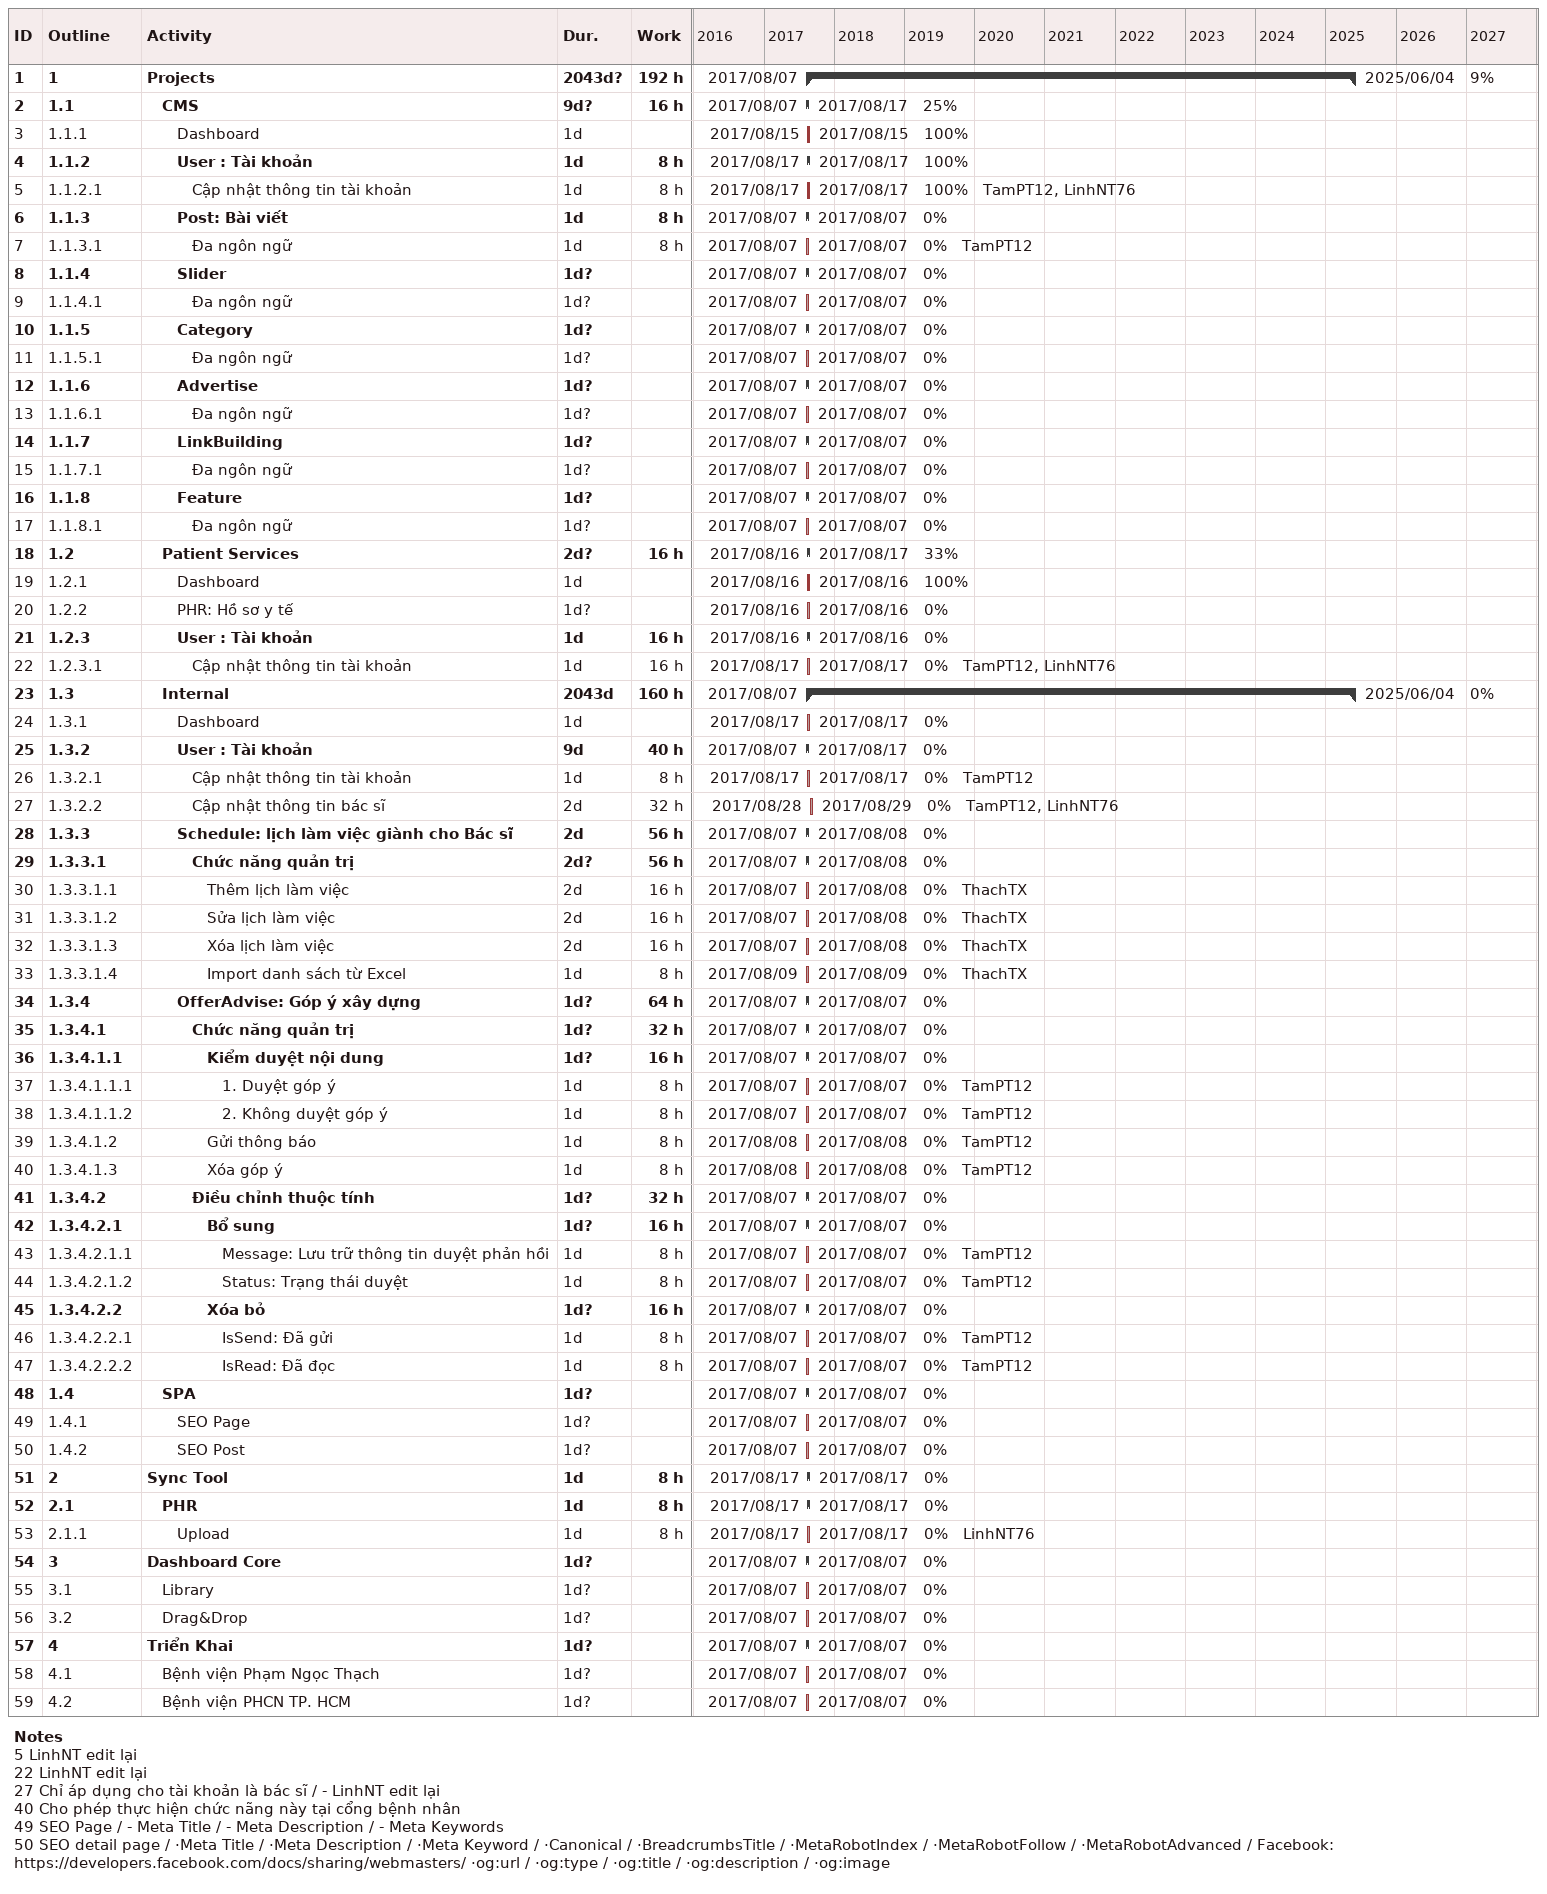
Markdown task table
| ID | WBS | Task | Duration | Start | Finish | Resources | % complete | Work (h) |
|---|---|---|---|---|---|---|---|---|
| 1 | 1 | **Projects** | 2043d? | 2017-08-07 | 2025-06-04 |  | 9 | 192 |
| 2 | 1.1 | **CMS** | 9d? | 2017-08-07 | 2017-08-17 |  | 25 | 16 |
| 3 | 1.1.1 | Dashboard | 1d | 2017-08-15 | 2017-08-15 |  | 100 |  |
| 4 | 1.1.2 | **User : Tài khoản** | 1d | 2017-08-17 | 2017-08-17 |  | 100 | 8 |
| 5 | 1.1.2.1 | Cập nhật thông tin tài khoản | 1d | 2017-08-17 | 2017-08-17 | TamPT12, LinhNT76 | 100 | 8 |
| 6 | 1.1.3 | **Post: Bài viết** | 1d | 2017-08-07 | 2017-08-07 |  | 0 | 8 |
| 7 | 1.1.3.1 | Đa ngôn ngữ | 1d | 2017-08-07 | 2017-08-07 | TamPT12 | 0 | 8 |
| 8 | 1.1.4 | **Slider** | 1d? | 2017-08-07 | 2017-08-07 |  | 0 |  |
| 9 | 1.1.4.1 | Đa ngôn ngữ | 1d? | 2017-08-07 | 2017-08-07 |  | 0 |  |
| 10 | 1.1.5 | **Category** | 1d? | 2017-08-07 | 2017-08-07 |  | 0 |  |
| 11 | 1.1.5.1 | Đa ngôn ngữ | 1d? | 2017-08-07 | 2017-08-07 |  | 0 |  |
| 12 | 1.1.6 | **Advertise** | 1d? | 2017-08-07 | 2017-08-07 |  | 0 |  |
| 13 | 1.1.6.1 | Đa ngôn ngữ | 1d? | 2017-08-07 | 2017-08-07 |  | 0 |  |
| 14 | 1.1.7 | **LinkBuilding** | 1d? | 2017-08-07 | 2017-08-07 |  | 0 |  |
| 15 | 1.1.7.1 | Đa ngôn ngữ | 1d? | 2017-08-07 | 2017-08-07 |  | 0 |  |
| 16 | 1.1.8 | **Feature** | 1d? | 2017-08-07 | 2017-08-07 |  | 0 |  |
| 17 | 1.1.8.1 | Đa ngôn ngữ | 1d? | 2017-08-07 | 2017-08-07 |  | 0 |  |
| 18 | 1.2 | **Patient Services** | 2d? | 2017-08-16 | 2017-08-17 |  | 33 | 16 |
| 19 | 1.2.1 | Dashboard | 1d | 2017-08-16 | 2017-08-16 |  | 100 |  |
| 20 | 1.2.2 | PHR: Hồ sơ y tế | 1d? | 2017-08-16 | 2017-08-16 |  | 0 |  |
| 21 | 1.2.3 | **User : Tài khoản** | 1d | 2017-08-16 | 2017-08-16 |  | 0 | 16 |
| 22 | 1.2.3.1 | Cập nhật thông tin tài khoản | 1d | 2017-08-17 | 2017-08-17 | TamPT12, LinhNT76 | 0 | 16 |
| 23 | 1.3 | **Internal** | 2043d | 2017-08-07 | 2025-06-04 |  | 0 | 160 |
| 24 | 1.3.1 | Dashboard | 1d | 2017-08-17 | 2017-08-17 |  | 0 |  |
| 25 | 1.3.2 | **User : Tài khoản** | 9d | 2017-08-07 | 2017-08-17 |  | 0 | 40 |
| 26 | 1.3.2.1 | Cập nhật thông tin tài khoản | 1d | 2017-08-17 | 2017-08-17 | TamPT12 | 0 | 8 |
| 27 | 1.3.2.2 | Cập nhật thông tin bác sĩ | 2d | 2017-08-28 | 2017-08-29 | TamPT12, LinhNT76 | 0 | 32 |
| 28 | 1.3.3 | **Schedule: lịch làm việc giành cho Bác sĩ** | 2d | 2017-08-07 | 2017-08-08 |  | 0 | 56 |
| 29 | 1.3.3.1 | **Chức năng quản trị** | 2d? | 2017-08-07 | 2017-08-08 |  | 0 | 56 |
| 30 | 1.3.3.1.1 | Thêm lịch làm việc | 2d | 2017-08-07 | 2017-08-08 | ThachTX | 0 | 16 |
| 31 | 1.3.3.1.2 | Sửa lịch làm việc | 2d | 2017-08-07 | 2017-08-08 | ThachTX | 0 | 16 |
| 32 | 1.3.3.1.3 | Xóa lịch làm việc | 2d | 2017-08-07 | 2017-08-08 | ThachTX | 0 | 16 |
| 33 | 1.3.3.1.4 | Import danh sách từ Excel | 1d | 2017-08-09 | 2017-08-09 | ThachTX | 0 | 8 |
| 34 | 1.3.4 | **OfferAdvise: Góp ý xây dựng** | 1d? | 2017-08-07 | 2017-08-07 |  | 0 | 64 |
| 35 | 1.3.4.1 | **Chức năng quản trị** | 1d? | 2017-08-07 | 2017-08-07 |  | 0 | 32 |
| 36 | 1.3.4.1.1 | **Kiểm duyệt nội dung** | 1d? | 2017-08-07 | 2017-08-07 |  | 0 | 16 |
| 37 | 1.3.4.1.1.1 | 1. Duyệt góp ý | 1d | 2017-08-07 | 2017-08-07 | TamPT12 | 0 | 8 |
| 38 | 1.3.4.1.1.2 | 2. Không duyệt góp ý | 1d | 2017-08-07 | 2017-08-07 | TamPT12 | 0 | 8 |
| 39 | 1.3.4.1.2 | Gửi thông báo | 1d | 2017-08-08 | 2017-08-08 | TamPT12 | 0 | 8 |
| 40 | 1.3.4.1.3 | Xóa góp ý | 1d | 2017-08-08 | 2017-08-08 | TamPT12 | 0 | 8 |
| 41 | 1.3.4.2 | **Điều chỉnh thuộc tính** | 1d? | 2017-08-07 | 2017-08-07 |  | 0 | 32 |
| 42 | 1.3.4.2.1 | **Bổ sung** | 1d? | 2017-08-07 | 2017-08-07 |  | 0 | 16 |
| 43 | 1.3.4.2.1.1 | Message: Lưu trữ thông tin duyệt phản hồi | 1d | 2017-08-07 | 2017-08-07 | TamPT12 | 0 | 8 |
| 44 | 1.3.4.2.1.2 | Status: Trạng thái duyệt | 1d | 2017-08-07 | 2017-08-07 | TamPT12 | 0 | 8 |
| 45 | 1.3.4.2.2 | **Xóa bỏ** | 1d? | 2017-08-07 | 2017-08-07 |  | 0 | 16 |
| 46 | 1.3.4.2.2.1 | IsSend: Đã gửi | 1d | 2017-08-07 | 2017-08-07 | TamPT12 | 0 | 8 |
| 47 | 1.3.4.2.2.2 | IsRead: Đã đọc | 1d | 2017-08-07 | 2017-08-07 | TamPT12 | 0 | 8 |
| 48 | 1.4 | **SPA** | 1d? | 2017-08-07 | 2017-08-07 |  | 0 |  |
| 49 | 1.4.1 | SEO Page | 1d? | 2017-08-07 | 2017-08-07 |  | 0 |  |
| 50 | 1.4.2 | SEO Post | 1d? | 2017-08-07 | 2017-08-07 |  | 0 |  |
| 51 | 2 | **Sync Tool** | 1d | 2017-08-17 | 2017-08-17 |  | 0 | 8 |
| 52 | 2.1 | **PHR** | 1d | 2017-08-17 | 2017-08-17 |  | 0 | 8 |
| 53 | 2.1.1 | Upload | 1d | 2017-08-17 | 2017-08-17 | LinhNT76 | 0 | 8 |
| 54 | 3 | **Dashboard Core** | 1d? | 2017-08-07 | 2017-08-07 |  | 0 |  |
| 55 | 3.1 | Library | 1d? | 2017-08-07 | 2017-08-07 |  | 0 |  |
| 56 | 3.2 | Drag&Drop | 1d? | 2017-08-07 | 2017-08-07 |  | 0 |  |
| 57 | 4 | **Triển Khai** | 1d? | 2017-08-07 | 2017-08-07 |  | 0 |  |
| 58 | 4.1 | Bệnh viện Phạm Ngọc Thạch | 1d? | 2017-08-07 | 2017-08-07 |  | 0 |  |
| 59 | 4.2 | Bệnh viện PHCN TP. HCM | 1d? | 2017-08-07 | 2017-08-07 |  | 0 |  |

Notes
- 5: LinhNT edit lại
- 22: LinhNT edit lại
- 27: Chỉ áp dụng cho tài khoản là bác sĩ / - LinhNT edit lại
- 40: Cho phép thực hiện chức nãng này tại cổng bệnh nhân
- 49: SEO Page / - Meta Title / - Meta Description / - Meta Keywords
- 50: SEO detail page / ·Meta Title / ·Meta Description / ·Meta Keyword / ·Canonical / ·BreadcrumbsTitle / ·MetaRobotIndex / ·MetaRobotFollow / ·MetaRobotAdvanced / Facebook: https://developers.facebook.com/docs/sharing/webmasters/ ·og:url / ·og:type / ·og:title / ·og:description / ·og:image
